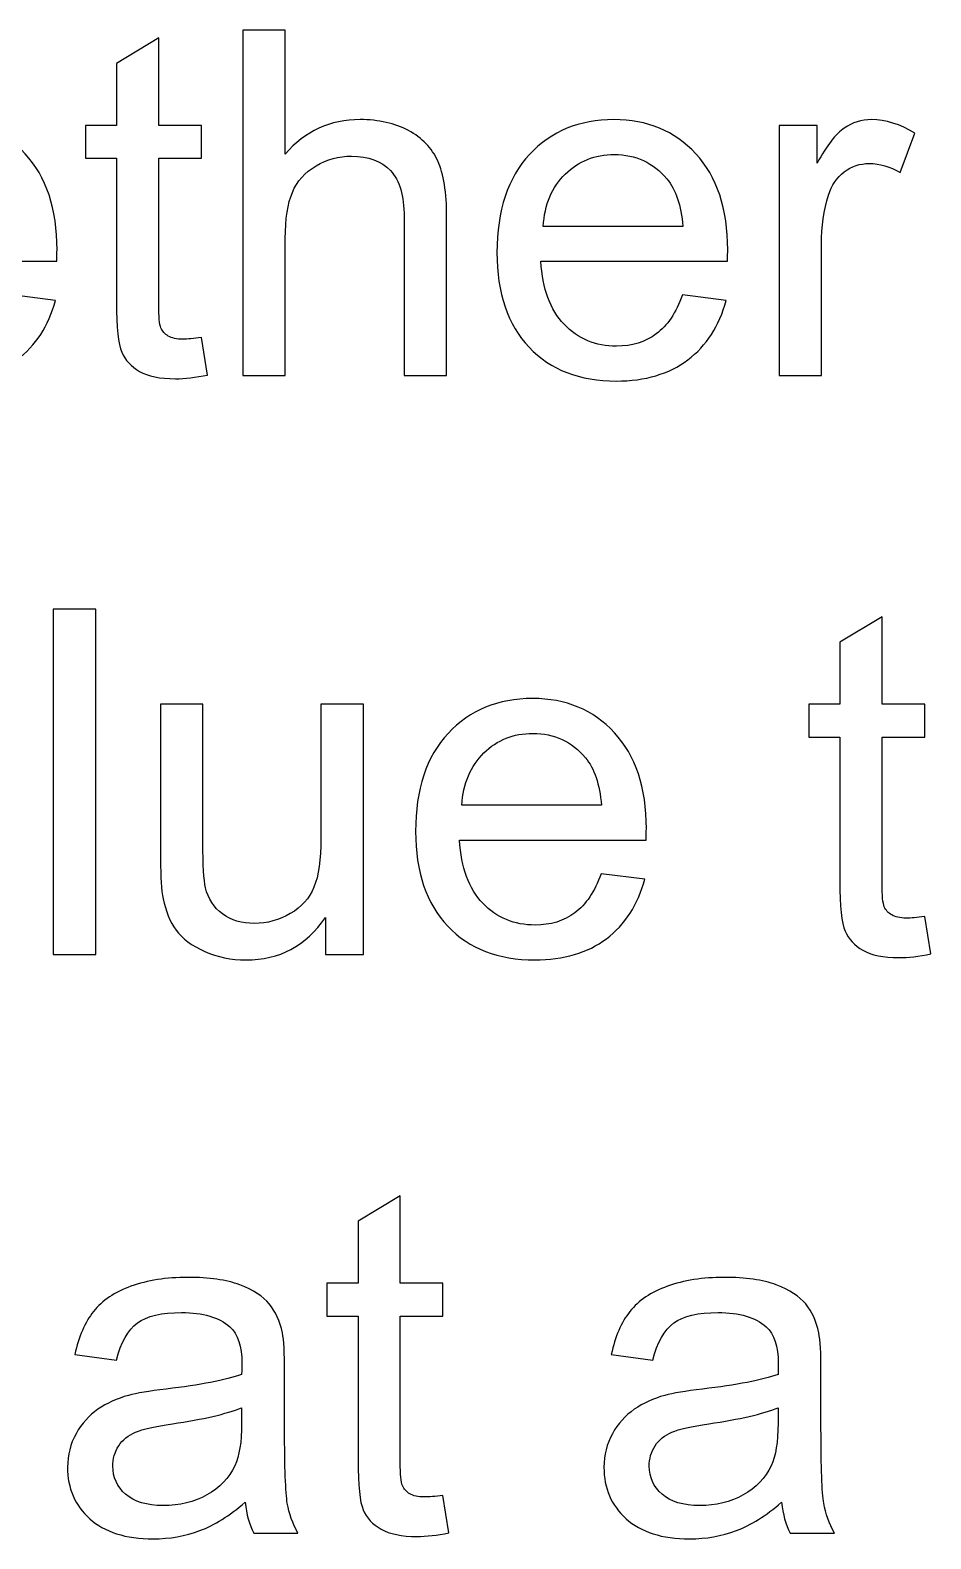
# Model space of a CAD drawing. Header units: centimetres. Extents: x -233 to -82, y 123 to 153.
# Drawn here: x -167.081 to -166.423, y 148.285 to 149.388 of the extents above; entities that cross this region are included whole.
import ezdxf

# ---------------------------------------------------------------- set-up
doc = ezdxf.new("R2010")
doc.units = ezdxf.units.CM
doc.header["$MEASUREMENT"] = 0
doc.layers.add('layer 1', color=7, linetype='Continuous')

msp = doc.modelspace()

# ---------------------------------------------------------------- linework, layer by layer
at = {"layer": 'layer 1'}
for points, knots in [([(-166.9255, 149.13595), (-166.9255, 149.13595), (-166.9255, 149.38845), (-166.9255, 149.38845), (-166.9255, 149.38845), (-166.9255, 149.38845), (-166.8945, 149.38845), (-166.8945, 149.38845), (-166.8945, 149.38845), (-166.8945, 149.38845), (-166.8945, 149.29785), (-166.8945, 149.29785), (-166.8945, 149.29785), (-166.88, 149.31465), (-166.8618, 149.32305), (-166.8398, 149.32305), (-166.8398, 149.32305), (-166.8262, 149.32305), (-166.8144, 149.32035), (-166.8044, 149.31505), (-166.8044, 149.31505), (-166.7945, 149.30965), (-166.7873, 149.30225), (-166.783, 149.29285), (-166.783, 149.29285), (-166.7787, 149.28345), (-166.7765, 149.26975), (-166.7765, 149.25185), (-166.7765, 149.25185), (-166.7765, 149.25185), (-166.7765, 149.13595), (-166.7765, 149.13595), (-166.7765, 149.13595), (-166.7765, 149.13595), (-166.8076, 149.13595), (-166.8076, 149.13595), (-166.8076, 149.13595), (-166.8076, 149.13595), (-166.8076, 149.25185), (-166.8076, 149.25185), (-166.8076, 149.25185), (-166.8076, 149.26735), (-166.8109, 149.27865), (-166.8176, 149.28575), (-166.8176, 149.28575), (-166.8243, 149.29285), (-166.8338, 149.29635), (-166.8461, 149.29635), (-166.8461, 149.29635), (-166.8553, 149.29635), (-166.8639, 149.29395), (-166.872, 149.28925), (-166.872, 149.28925), (-166.8801, 149.28445), (-166.8859, 149.27795), (-166.8893, 149.26985), (-166.8893, 149.26985), (-166.8928, 149.26165), (-166.8945, 149.25035), (-166.8945, 149.23605), (-166.8945, 149.23605), (-166.8945, 149.23605), (-166.8945, 149.13595), (-166.8945, 149.13595), (-166.8945, 149.13595), (-166.8945, 149.13595), (-166.9255, 149.13595), (-166.9255, 149.13595)], [0, 0, 0, 0, 0.0555556, 0.0555556, 0.0555556, 0.0555556, 0.1111111, 0.1111111, 0.1111111, 0.1111111, 0.1666667, 0.1666667, 0.1666667, 0.1666667, 0.2222222, 0.2222222, 0.2222222, 0.2222222, 0.2777778, 0.2777778, 0.2777778, 0.2777778, 0.3333333, 0.3333333, 0.3333333, 0.3333333, 0.3888889, 0.3888889, 0.3888889, 0.3888889, 0.4444444, 0.4444444, 0.4444444, 0.4444444, 0.5, 0.5, 0.5, 0.5, 0.5555556, 0.5555556, 0.5555556, 0.5555556, 0.6111111, 0.6111111, 0.6111111, 0.6111111, 0.6666667, 0.6666667, 0.6666667, 0.6666667, 0.7222222, 0.7222222, 0.7222222, 0.7222222, 0.7777778, 0.7777778, 0.7777778, 0.7777778, 0.8333333, 0.8333333, 0.8333333, 0.8333333, 0.8888889, 0.8888889, 0.8888889, 0.8888889, 1, 1, 1, 1]), ([(-166.9558, 149.16365), (-166.9558, 149.16365), (-166.9514, 149.13625), (-166.9514, 149.13625), (-166.9514, 149.13625), (-166.9601, 149.13445), (-166.9679, 149.13355), (-166.9748, 149.13355), (-166.9748, 149.13355), (-166.9861, 149.13355), (-166.9948, 149.13535), (-167.001, 149.13895), (-167.001, 149.13895), (-167.0072, 149.14245), (-167.0116, 149.14715), (-167.0141, 149.15295), (-167.0141, 149.15295), (-167.0166, 149.15875), (-167.0179, 149.17095), (-167.0179, 149.18955), (-167.0179, 149.18955), (-167.0179, 149.18955), (-167.0179, 149.29475), (-167.0179, 149.29475), (-167.0179, 149.29475), (-167.0179, 149.29475), (-167.0406, 149.29475), (-167.0406, 149.29475), (-167.0406, 149.29475), (-167.0406, 149.29475), (-167.0406, 149.31885), (-167.0406, 149.31885), (-167.0406, 149.31885), (-167.0406, 149.31885), (-167.0179, 149.31885), (-167.0179, 149.31885), (-167.0179, 149.31885), (-167.0179, 149.31885), (-167.0179, 149.36415), (-167.0179, 149.36415), (-167.0179, 149.36415), (-167.0179, 149.36415), (-166.987, 149.38275), (-166.987, 149.38275), (-166.987, 149.38275), (-166.987, 149.38275), (-166.987, 149.31885), (-166.987, 149.31885), (-166.987, 149.31885), (-166.987, 149.31885), (-166.9558, 149.31885), (-166.9558, 149.31885), (-166.9558, 149.31885), (-166.9558, 149.31885), (-166.9558, 149.29475), (-166.9558, 149.29475), (-166.9558, 149.29475), (-166.9558, 149.29475), (-166.987, 149.29475), (-166.987, 149.29475), (-166.987, 149.29475), (-166.987, 149.29475), (-166.987, 149.18775), (-166.987, 149.18775), (-166.987, 149.18775), (-166.987, 149.17895), (-166.9865, 149.17325), (-166.9854, 149.17075), (-166.9854, 149.17075), (-166.9843, 149.16825), (-166.9825, 149.16625), (-166.98, 149.16475), (-166.98, 149.16475), (-166.9775, 149.16325), (-166.974, 149.16245), (-166.9695, 149.16245), (-166.9695, 149.16245), (-166.966, 149.16245), (-166.9615, 149.16285), (-166.9558, 149.16365)], [0, 0, 0, 0, 0.047619, 0.047619, 0.047619, 0.047619, 0.0952381, 0.0952381, 0.0952381, 0.0952381, 0.1428571, 0.1428571, 0.1428571, 0.1428571, 0.1904762, 0.1904762, 0.1904762, 0.1904762, 0.2380952, 0.2380952, 0.2380952, 0.2380952, 0.2857143, 0.2857143, 0.2857143, 0.2857143, 0.3333333, 0.3333333, 0.3333333, 0.3333333, 0.3809524, 0.3809524, 0.3809524, 0.3809524, 0.4285714, 0.4285714, 0.4285714, 0.4285714, 0.4761905, 0.4761905, 0.4761905, 0.4761905, 0.5238095, 0.5238095, 0.5238095, 0.5238095, 0.5714286, 0.5714286, 0.5714286, 0.5714286, 0.6190476, 0.6190476, 0.6190476, 0.6190476, 0.6666667, 0.6666667, 0.6666667, 0.6666667, 0.7142857, 0.7142857, 0.7142857, 0.7142857, 0.7619048, 0.7619048, 0.7619048, 0.7619048, 0.8095238, 0.8095238, 0.8095238, 0.8095238, 0.8571429, 0.8571429, 0.8571429, 0.8571429, 0.9047619, 0.9047619, 0.9047619, 0.9047619, 1, 1, 1, 1]), ([(-167.0945, 149.19485), (-167.0945, 149.19485), (-167.0625, 149.19085), (-167.0625, 149.19085), (-167.0625, 149.19085), (-167.0676, 149.17215), (-167.0769, 149.15765), (-167.0906, 149.14735), (-167.0906, 149.14735), (-167.1043, 149.13705), (-167.1217, 149.13185), (-167.1429, 149.13185), (-167.1429, 149.13185), (-167.1697, 149.13185), (-167.1909, 149.14005), (-167.2066, 149.15655), (-167.2066, 149.15655), (-167.2223, 149.17305), (-167.2301, 149.19615), (-167.2301, 149.22585), (-167.2301, 149.22585), (-167.2301, 149.25665), (-167.2222, 149.28055), (-167.2063, 149.29755), (-167.2063, 149.29755), (-167.1904, 149.31455), (-167.1699, 149.32305), (-167.1446, 149.32305), (-167.1446, 149.32305), (-167.1202, 149.32305), (-167.1002, 149.31475), (-167.0847, 149.29805), (-167.0847, 149.29805), (-167.0692, 149.28135), (-167.0614, 149.25795), (-167.0614, 149.22775), (-167.0614, 149.22775), (-167.0614, 149.22595), (-167.0615, 149.22315), (-167.0616, 149.21945), (-167.0616, 149.21945), (-167.0616, 149.21945), (-167.198, 149.21945), (-167.198, 149.21945), (-167.198, 149.21945), (-167.1969, 149.19935), (-167.1912, 149.18405), (-167.181, 149.17335), (-167.181, 149.17335), (-167.1708, 149.16265), (-167.158, 149.15735), (-167.1427, 149.15735), (-167.1427, 149.15735), (-167.1314, 149.15735), (-167.1217, 149.16035), (-167.1136, 149.16635), (-167.1136, 149.16635), (-167.1056, 149.17225), (-167.0992, 149.18175), (-167.0945, 149.19485)], [0, 0, 0, 0, 0.0625, 0.0625, 0.0625, 0.0625, 0.125, 0.125, 0.125, 0.125, 0.1875, 0.1875, 0.1875, 0.1875, 0.25, 0.25, 0.25, 0.25, 0.3125, 0.3125, 0.3125, 0.3125, 0.375, 0.375, 0.375, 0.375, 0.4375, 0.4375, 0.4375, 0.4375, 0.5, 0.5, 0.5, 0.5, 0.5625, 0.5625, 0.5625, 0.5625, 0.625, 0.625, 0.625, 0.625, 0.6875, 0.6875, 0.6875, 0.6875, 0.75, 0.75, 0.75, 0.75, 0.8125, 0.8125, 0.8125, 0.8125, 0.875, 0.875, 0.875, 0.875, 1, 1, 1, 1]), ([(-166.6041, 149.19485), (-166.6041, 149.19485), (-166.5721, 149.19085), (-166.5721, 149.19085), (-166.5721, 149.19085), (-166.5772, 149.17215), (-166.5865, 149.15765), (-166.6002, 149.14735), (-166.6002, 149.14735), (-166.6139, 149.13705), (-166.6313, 149.13185), (-166.6525, 149.13185), (-166.6525, 149.13185), (-166.6793, 149.13185), (-166.7005, 149.14005), (-166.7162, 149.15655), (-166.7162, 149.15655), (-166.7319, 149.17305), (-166.7397, 149.19615), (-166.7397, 149.22585), (-166.7397, 149.22585), (-166.7397, 149.25665), (-166.7318, 149.28055), (-166.7159, 149.29755), (-166.7159, 149.29755), (-166.7, 149.31455), (-166.6795, 149.32305), (-166.6542, 149.32305), (-166.6542, 149.32305), (-166.6298, 149.32305), (-166.6098, 149.31475), (-166.5943, 149.29805), (-166.5943, 149.29805), (-166.5788, 149.28135), (-166.571, 149.25795), (-166.571, 149.22775), (-166.571, 149.22775), (-166.571, 149.22595), (-166.5711, 149.22315), (-166.5712, 149.21945), (-166.5712, 149.21945), (-166.5712, 149.21945), (-166.7076, 149.21945), (-166.7076, 149.21945), (-166.7076, 149.21945), (-166.7065, 149.19935), (-166.7008, 149.18405), (-166.6906, 149.17335), (-166.6906, 149.17335), (-166.6804, 149.16265), (-166.6676, 149.15735), (-166.6523, 149.15735), (-166.6523, 149.15735), (-166.641, 149.15735), (-166.6313, 149.16035), (-166.6232, 149.16635), (-166.6232, 149.16635), (-166.6152, 149.17225), (-166.6088, 149.18175), (-166.6041, 149.19485)], [0, 0, 0, 0, 0.0625, 0.0625, 0.0625, 0.0625, 0.125, 0.125, 0.125, 0.125, 0.1875, 0.1875, 0.1875, 0.1875, 0.25, 0.25, 0.25, 0.25, 0.3125, 0.3125, 0.3125, 0.3125, 0.375, 0.375, 0.375, 0.375, 0.4375, 0.4375, 0.4375, 0.4375, 0.5, 0.5, 0.5, 0.5, 0.5625, 0.5625, 0.5625, 0.5625, 0.625, 0.625, 0.625, 0.625, 0.6875, 0.6875, 0.6875, 0.6875, 0.75, 0.75, 0.75, 0.75, 0.8125, 0.8125, 0.8125, 0.8125, 0.875, 0.875, 0.875, 0.875, 1, 1, 1, 1]), ([(-166.5335, 149.13595), (-166.5335, 149.13595), (-166.5335, 149.31885), (-166.5335, 149.31885), (-166.5335, 149.31885), (-166.5335, 149.31885), (-166.5056, 149.31885), (-166.5056, 149.31885), (-166.5056, 149.31885), (-166.5056, 149.31885), (-166.5056, 149.29115), (-166.5056, 149.29115), (-166.5056, 149.29115), (-166.4985, 149.30415), (-166.4919, 149.31275), (-166.4858, 149.31685), (-166.4858, 149.31685), (-166.4798, 149.32095), (-166.4732, 149.32305), (-166.466, 149.32305), (-166.466, 149.32305), (-166.4555, 149.32305), (-166.4449, 149.31975), (-166.4341, 149.31305), (-166.4341, 149.31305), (-166.4341, 149.31305), (-166.4448, 149.28425), (-166.4448, 149.28425), (-166.4448, 149.28425), (-166.4523, 149.28875), (-166.4599, 149.29095), (-166.4675, 149.29095), (-166.4675, 149.29095), (-166.4743, 149.29095), (-166.4804, 149.28895), (-166.4858, 149.28485), (-166.4858, 149.28485), (-166.4912, 149.28075), (-166.495, 149.27515), (-166.4973, 149.26785), (-166.4973, 149.26785), (-166.5008, 149.25685), (-166.5025, 149.24485), (-166.5025, 149.23175), (-166.5025, 149.23175), (-166.5025, 149.23175), (-166.5025, 149.13595), (-166.5025, 149.13595), (-166.5025, 149.13595), (-166.5025, 149.13595), (-166.5335, 149.13595), (-166.5335, 149.13595)], [0, 0, 0, 0, 0.0714286, 0.0714286, 0.0714286, 0.0714286, 0.1428571, 0.1428571, 0.1428571, 0.1428571, 0.2142857, 0.2142857, 0.2142857, 0.2142857, 0.2857143, 0.2857143, 0.2857143, 0.2857143, 0.3571429, 0.3571429, 0.3571429, 0.3571429, 0.4285714, 0.4285714, 0.4285714, 0.4285714, 0.5, 0.5, 0.5, 0.5, 0.5714286, 0.5714286, 0.5714286, 0.5714286, 0.6428571, 0.6428571, 0.6428571, 0.6428571, 0.7142857, 0.7142857, 0.7142857, 0.7142857, 0.7857143, 0.7857143, 0.7857143, 0.7857143, 0.8571429, 0.8571429, 0.8571429, 0.8571429, 1, 1, 1, 1]), ([(-166.7059, 149.24495), (-166.7059, 149.24495), (-166.6038, 149.24495), (-166.6038, 149.24495), (-166.6038, 149.24495), (-166.6051, 149.26035), (-166.609, 149.27195), (-166.6155, 149.27965), (-166.6155, 149.27965), (-166.6254, 149.29155), (-166.6382, 149.29755), (-166.6539, 149.29755), (-166.6539, 149.29755), (-166.6682, 149.29755), (-166.6801, 149.29275), (-166.6898, 149.28325), (-166.6898, 149.28325), (-166.6995, 149.27375), (-166.7049, 149.26095), (-166.7059, 149.24495)], [0, 0, 0, 0, 0.1666667, 0.1666667, 0.1666667, 0.1666667, 0.3333333, 0.3333333, 0.3333333, 0.3333333, 0.5, 0.5, 0.5, 0.5, 0.6666667, 0.6666667, 0.6666667, 0.6666667, 1, 1, 1, 1]), ([(-167.0641, 148.71261), (-167.0641, 148.71261), (-167.0641, 148.96511), (-167.0641, 148.96511), (-167.0641, 148.96511), (-167.0641, 148.96511), (-167.0331, 148.96511), (-167.0331, 148.96511), (-167.0331, 148.96511), (-167.0331, 148.96511), (-167.0331, 148.71261), (-167.0331, 148.71261), (-167.0331, 148.71261), (-167.0331, 148.71261), (-167.0641, 148.71261), (-167.0641, 148.71261)], [0, 0, 0, 0, 0.2, 0.2, 0.2, 0.2, 0.4, 0.4, 0.4, 0.4, 0.6, 0.6, 0.6, 0.6, 1, 1, 1, 1]), ([(-166.4269, 148.74031), (-166.4269, 148.74031), (-166.4225, 148.71291), (-166.4225, 148.71291), (-166.4225, 148.71291), (-166.4312, 148.71111), (-166.439, 148.71021), (-166.4459, 148.71021), (-166.4459, 148.71021), (-166.4572, 148.71021), (-166.4659, 148.71201), (-166.4721, 148.71561), (-166.4721, 148.71561), (-166.4783, 148.71911), (-166.4827, 148.72381), (-166.4852, 148.72961), (-166.4852, 148.72961), (-166.4877, 148.73541), (-166.489, 148.74761), (-166.489, 148.76621), (-166.489, 148.76621), (-166.489, 148.76621), (-166.489, 148.87141), (-166.489, 148.87141), (-166.489, 148.87141), (-166.489, 148.87141), (-166.5117, 148.87141), (-166.5117, 148.87141), (-166.5117, 148.87141), (-166.5117, 148.87141), (-166.5117, 148.89551), (-166.5117, 148.89551), (-166.5117, 148.89551), (-166.5117, 148.89551), (-166.489, 148.89551), (-166.489, 148.89551), (-166.489, 148.89551), (-166.489, 148.89551), (-166.489, 148.94081), (-166.489, 148.94081), (-166.489, 148.94081), (-166.489, 148.94081), (-166.4581, 148.95941), (-166.4581, 148.95941), (-166.4581, 148.95941), (-166.4581, 148.95941), (-166.4581, 148.89551), (-166.4581, 148.89551), (-166.4581, 148.89551), (-166.4581, 148.89551), (-166.4269, 148.89551), (-166.4269, 148.89551), (-166.4269, 148.89551), (-166.4269, 148.89551), (-166.4269, 148.87141), (-166.4269, 148.87141), (-166.4269, 148.87141), (-166.4269, 148.87141), (-166.4581, 148.87141), (-166.4581, 148.87141), (-166.4581, 148.87141), (-166.4581, 148.87141), (-166.4581, 148.76441), (-166.4581, 148.76441), (-166.4581, 148.76441), (-166.4581, 148.75561), (-166.4576, 148.74991), (-166.4565, 148.74741), (-166.4565, 148.74741), (-166.4554, 148.74491), (-166.4536, 148.74291), (-166.4511, 148.74141), (-166.4511, 148.74141), (-166.4486, 148.73991), (-166.4451, 148.73911), (-166.4406, 148.73911), (-166.4406, 148.73911), (-166.4371, 148.73911), (-166.4326, 148.73951), (-166.4269, 148.74031)], [0, 0, 0, 0, 0.047619, 0.047619, 0.047619, 0.047619, 0.0952381, 0.0952381, 0.0952381, 0.0952381, 0.1428571, 0.1428571, 0.1428571, 0.1428571, 0.1904762, 0.1904762, 0.1904762, 0.1904762, 0.2380952, 0.2380952, 0.2380952, 0.2380952, 0.2857143, 0.2857143, 0.2857143, 0.2857143, 0.3333333, 0.3333333, 0.3333333, 0.3333333, 0.3809524, 0.3809524, 0.3809524, 0.3809524, 0.4285714, 0.4285714, 0.4285714, 0.4285714, 0.4761905, 0.4761905, 0.4761905, 0.4761905, 0.5238095, 0.5238095, 0.5238095, 0.5238095, 0.5714286, 0.5714286, 0.5714286, 0.5714286, 0.6190476, 0.6190476, 0.6190476, 0.6190476, 0.6666667, 0.6666667, 0.6666667, 0.6666667, 0.7142857, 0.7142857, 0.7142857, 0.7142857, 0.7619048, 0.7619048, 0.7619048, 0.7619048, 0.8095238, 0.8095238, 0.8095238, 0.8095238, 0.8571429, 0.8571429, 0.8571429, 0.8571429, 0.9047619, 0.9047619, 0.9047619, 0.9047619, 1, 1, 1, 1]), ([(-166.6636, 148.77151), (-166.6636, 148.77151), (-166.6316, 148.76751), (-166.6316, 148.76751), (-166.6316, 148.76751), (-166.6367, 148.74881), (-166.646, 148.73431), (-166.6597, 148.72401), (-166.6597, 148.72401), (-166.6734, 148.71371), (-166.6908, 148.70851), (-166.712, 148.70851), (-166.712, 148.70851), (-166.7388, 148.70851), (-166.76, 148.71671), (-166.7757, 148.73321), (-166.7757, 148.73321), (-166.7914, 148.74971), (-166.7992, 148.77281), (-166.7992, 148.80251), (-166.7992, 148.80251), (-166.7992, 148.83331), (-166.7913, 148.85721), (-166.7754, 148.87421), (-166.7754, 148.87421), (-166.7595, 148.89121), (-166.739, 148.89971), (-166.7137, 148.89971), (-166.7137, 148.89971), (-166.6893, 148.89971), (-166.6693, 148.89141), (-166.6538, 148.87471), (-166.6538, 148.87471), (-166.6383, 148.85801), (-166.6305, 148.83461), (-166.6305, 148.80441), (-166.6305, 148.80441), (-166.6305, 148.80261), (-166.6306, 148.79981), (-166.6307, 148.79611), (-166.6307, 148.79611), (-166.6307, 148.79611), (-166.7671, 148.79611), (-166.7671, 148.79611), (-166.7671, 148.79611), (-166.766, 148.77601), (-166.7603, 148.76071), (-166.7501, 148.75001), (-166.7501, 148.75001), (-166.7399, 148.73931), (-166.7271, 148.73401), (-166.7118, 148.73401), (-166.7118, 148.73401), (-166.7005, 148.73401), (-166.6908, 148.73701), (-166.6827, 148.74301), (-166.6827, 148.74301), (-166.6747, 148.74891), (-166.6683, 148.75841), (-166.6636, 148.77151)], [0, 0, 0, 0, 0.0625, 0.0625, 0.0625, 0.0625, 0.125, 0.125, 0.125, 0.125, 0.1875, 0.1875, 0.1875, 0.1875, 0.25, 0.25, 0.25, 0.25, 0.3125, 0.3125, 0.3125, 0.3125, 0.375, 0.375, 0.375, 0.375, 0.4375, 0.4375, 0.4375, 0.4375, 0.5, 0.5, 0.5, 0.5, 0.5625, 0.5625, 0.5625, 0.5625, 0.625, 0.625, 0.625, 0.625, 0.6875, 0.6875, 0.6875, 0.6875, 0.75, 0.75, 0.75, 0.75, 0.8125, 0.8125, 0.8125, 0.8125, 0.875, 0.875, 0.875, 0.875, 1, 1, 1, 1]), ([(-166.8652, 148.71261), (-166.8652, 148.71261), (-166.8652, 148.73951), (-166.8652, 148.73951), (-166.8652, 148.73951), (-166.8794, 148.71881), (-166.8987, 148.70851), (-166.9232, 148.70851), (-166.9232, 148.70851), (-166.934, 148.70851), (-166.9441, 148.71061), (-166.9534, 148.71471), (-166.9534, 148.71471), (-166.9628, 148.71881), (-166.9698, 148.72401), (-166.9743, 148.73031), (-166.9743, 148.73031), (-166.9788, 148.73651), (-166.982, 148.74421), (-166.9838, 148.75331), (-166.9838, 148.75331), (-166.9851, 148.75941), (-166.9857, 148.76901), (-166.9857, 148.78221), (-166.9857, 148.78221), (-166.9857, 148.78221), (-166.9857, 148.89551), (-166.9857, 148.89551), (-166.9857, 148.89551), (-166.9857, 148.89551), (-166.9547, 148.89551), (-166.9547, 148.89551), (-166.9547, 148.89551), (-166.9547, 148.89551), (-166.9547, 148.79411), (-166.9547, 148.79411), (-166.9547, 148.79411), (-166.9547, 148.77791), (-166.9541, 148.76701), (-166.9528, 148.76131), (-166.9528, 148.76131), (-166.9509, 148.75321), (-166.9467, 148.74681), (-166.9404, 148.74221), (-166.9404, 148.74221), (-166.9341, 148.73751), (-166.9263, 148.73521), (-166.917, 148.73521), (-166.917, 148.73521), (-166.9077, 148.73521), (-166.899, 148.73761), (-166.8908, 148.74241), (-166.8908, 148.74241), (-166.8827, 148.74711), (-166.8769, 148.75361), (-166.8735, 148.76181), (-166.8735, 148.76181), (-166.8701, 148.77001), (-166.8684, 148.78191), (-166.8684, 148.79751), (-166.8684, 148.79751), (-166.8684, 148.79751), (-166.8684, 148.89551), (-166.8684, 148.89551), (-166.8684, 148.89551), (-166.8684, 148.89551), (-166.8374, 148.89551), (-166.8374, 148.89551), (-166.8374, 148.89551), (-166.8374, 148.89551), (-166.8374, 148.71261), (-166.8374, 148.71261), (-166.8374, 148.71261), (-166.8374, 148.71261), (-166.8652, 148.71261), (-166.8652, 148.71261)], [0, 0, 0, 0, 0.05, 0.05, 0.05, 0.05, 0.1, 0.1, 0.1, 0.1, 0.15, 0.15, 0.15, 0.15, 0.2, 0.2, 0.2, 0.2, 0.25, 0.25, 0.25, 0.25, 0.3, 0.3, 0.3, 0.3, 0.35, 0.35, 0.35, 0.35, 0.4, 0.4, 0.4, 0.4, 0.45, 0.45, 0.45, 0.45, 0.5, 0.5, 0.5, 0.5, 0.55, 0.55, 0.55, 0.55, 0.6, 0.6, 0.6, 0.6, 0.65, 0.65, 0.65, 0.65, 0.7, 0.7, 0.7, 0.7, 0.75, 0.75, 0.75, 0.75, 0.8, 0.8, 0.8, 0.8, 0.85, 0.85, 0.85, 0.85, 0.9, 0.9, 0.9, 0.9, 1, 1, 1, 1]), ([(-166.7654, 148.82161), (-166.7654, 148.82161), (-166.6633, 148.82161), (-166.6633, 148.82161), (-166.6633, 148.82161), (-166.6646, 148.83701), (-166.6685, 148.84861), (-166.675, 148.85631), (-166.675, 148.85631), (-166.6849, 148.86821), (-166.6977, 148.87421), (-166.7134, 148.87421), (-166.7134, 148.87421), (-166.7277, 148.87421), (-166.7396, 148.86941), (-166.7493, 148.85991), (-166.7493, 148.85991), (-166.759, 148.85041), (-166.7644, 148.83761), (-166.7654, 148.82161)], [0, 0, 0, 0, 0.1666667, 0.1666667, 0.1666667, 0.1666667, 0.3333333, 0.3333333, 0.3333333, 0.3333333, 0.5, 0.5, 0.5, 0.5, 0.6666667, 0.6666667, 0.6666667, 0.6666667, 1, 1, 1, 1]), ([(-166.7792, 148.31698), (-166.7792, 148.31698), (-166.7748, 148.28958), (-166.7748, 148.28958), (-166.7748, 148.28958), (-166.7835, 148.28778), (-166.7913, 148.28688), (-166.7982, 148.28688), (-166.7982, 148.28688), (-166.8095, 148.28688), (-166.8182, 148.28868), (-166.8244, 148.29228), (-166.8244, 148.29228), (-166.8306, 148.29578), (-166.835, 148.30048), (-166.8375, 148.30628), (-166.8375, 148.30628), (-166.84, 148.31208), (-166.8413, 148.32428), (-166.8413, 148.34288), (-166.8413, 148.34288), (-166.8413, 148.34288), (-166.8413, 148.44808), (-166.8413, 148.44808), (-166.8413, 148.44808), (-166.8413, 148.44808), (-166.864, 148.44808), (-166.864, 148.44808), (-166.864, 148.44808), (-166.864, 148.44808), (-166.864, 148.47218), (-166.864, 148.47218), (-166.864, 148.47218), (-166.864, 148.47218), (-166.8413, 148.47218), (-166.8413, 148.47218), (-166.8413, 148.47218), (-166.8413, 148.47218), (-166.8413, 148.51748), (-166.8413, 148.51748), (-166.8413, 148.51748), (-166.8413, 148.51748), (-166.8104, 148.53608), (-166.8104, 148.53608), (-166.8104, 148.53608), (-166.8104, 148.53608), (-166.8104, 148.47218), (-166.8104, 148.47218), (-166.8104, 148.47218), (-166.8104, 148.47218), (-166.7792, 148.47218), (-166.7792, 148.47218), (-166.7792, 148.47218), (-166.7792, 148.47218), (-166.7792, 148.44808), (-166.7792, 148.44808), (-166.7792, 148.44808), (-166.7792, 148.44808), (-166.8104, 148.44808), (-166.8104, 148.44808), (-166.8104, 148.44808), (-166.8104, 148.44808), (-166.8104, 148.34108), (-166.8104, 148.34108), (-166.8104, 148.34108), (-166.8104, 148.33228), (-166.8099, 148.32658), (-166.8088, 148.32408), (-166.8088, 148.32408), (-166.8077, 148.32158), (-166.8059, 148.31958), (-166.8034, 148.31808), (-166.8034, 148.31808), (-166.8009, 148.31658), (-166.7974, 148.31578), (-166.7929, 148.31578), (-166.7929, 148.31578), (-166.7894, 148.31578), (-166.7849, 148.31618), (-166.7792, 148.31698)], [0, 0, 0, 0, 0.047619, 0.047619, 0.047619, 0.047619, 0.0952381, 0.0952381, 0.0952381, 0.0952381, 0.1428571, 0.1428571, 0.1428571, 0.1428571, 0.1904762, 0.1904762, 0.1904762, 0.1904762, 0.2380952, 0.2380952, 0.2380952, 0.2380952, 0.2857143, 0.2857143, 0.2857143, 0.2857143, 0.3333333, 0.3333333, 0.3333333, 0.3333333, 0.3809524, 0.3809524, 0.3809524, 0.3809524, 0.4285714, 0.4285714, 0.4285714, 0.4285714, 0.4761905, 0.4761905, 0.4761905, 0.4761905, 0.5238095, 0.5238095, 0.5238095, 0.5238095, 0.5714286, 0.5714286, 0.5714286, 0.5714286, 0.6190476, 0.6190476, 0.6190476, 0.6190476, 0.6666667, 0.6666667, 0.6666667, 0.6666667, 0.7142857, 0.7142857, 0.7142857, 0.7142857, 0.7619048, 0.7619048, 0.7619048, 0.7619048, 0.8095238, 0.8095238, 0.8095238, 0.8095238, 0.8571429, 0.8571429, 0.8571429, 0.8571429, 0.9047619, 0.9047619, 0.9047619, 0.9047619, 1, 1, 1, 1]), ([(-166.9238, 148.31188), (-166.9353, 148.30208), (-166.9463, 148.29518), (-166.9569, 148.29118), (-166.9569, 148.29118), (-166.9676, 148.28718), (-166.979, 148.28518), (-166.9911, 148.28518), (-166.9911, 148.28518), (-167.0112, 148.28518), (-167.0267, 148.29008), (-167.0375, 148.29988), (-167.0375, 148.29988), (-167.0483, 148.30968), (-167.0537, 148.32218), (-167.0537, 148.33748), (-167.0537, 148.33748), (-167.0537, 148.34648), (-167.0516, 148.35468), (-167.0475, 148.36208), (-167.0475, 148.36208), (-167.0434, 148.36948), (-167.0381, 148.37538), (-167.0315, 148.37988), (-167.0315, 148.37988), (-167.0249, 148.38438), (-167.0175, 148.38778), (-167.0092, 148.39008), (-167.0092, 148.39008), (-167.0031, 148.39168), (-166.994, 148.39318), (-166.9817, 148.39468), (-166.9817, 148.39468), (-166.9566, 148.39768), (-166.9382, 148.40128), (-166.9264, 148.40538), (-166.9264, 148.40538), (-166.9263, 148.40968), (-166.9262, 148.41238), (-166.9262, 148.41348), (-166.9262, 148.41348), (-166.9262, 148.42608), (-166.9291, 148.43498), (-166.935, 148.44018), (-166.935, 148.44018), (-166.9429, 148.44718), (-166.9547, 148.45068), (-166.9703, 148.45068), (-166.9703, 148.45068), (-166.9849, 148.45068), (-166.9957, 148.44818), (-167.0026, 148.44308), (-167.0026, 148.44308), (-167.0095, 148.43798), (-167.0147, 148.42888), (-167.018, 148.41588), (-167.018, 148.41588), (-167.018, 148.41588), (-167.0483, 148.41998), (-167.0483, 148.41998), (-167.0483, 148.41998), (-167.0456, 148.43298), (-167.041, 148.44348), (-167.0347, 148.45148), (-167.0347, 148.45148), (-167.0284, 148.45938), (-167.0192, 148.46558), (-167.0073, 148.46988), (-167.0073, 148.46988), (-166.9954, 148.47418), (-166.9815, 148.47638), (-166.9658, 148.47638), (-166.9658, 148.47638), (-166.9502, 148.47638), (-166.9375, 148.47458), (-166.9277, 148.47088), (-166.9277, 148.47088), (-166.918, 148.46718), (-166.9108, 148.46248), (-166.9062, 148.45698), (-166.9062, 148.45698), (-166.9016, 148.45138), (-166.8984, 148.44438), (-166.8966, 148.43588), (-166.8966, 148.43588), (-166.8955, 148.43058), (-166.895, 148.42108), (-166.895, 148.40728), (-166.895, 148.40728), (-166.895, 148.40728), (-166.895, 148.36598), (-166.895, 148.36598), (-166.895, 148.36598), (-166.895, 148.33708), (-166.8943, 148.31888), (-166.893, 148.31128), (-166.893, 148.31128), (-166.8917, 148.30358), (-166.8891, 148.29628), (-166.8852, 148.28928), (-166.8852, 148.28928), (-166.8852, 148.28928), (-166.9176, 148.28928), (-166.9176, 148.28928), (-166.9176, 148.28928), (-166.9208, 148.29568), (-166.9229, 148.30318), (-166.9238, 148.31188)], [0, 0, 0, 0, 0.0357143, 0.0357143, 0.0357143, 0.0357143, 0.0714286, 0.0714286, 0.0714286, 0.0714286, 0.1071429, 0.1071429, 0.1071429, 0.1071429, 0.1428571, 0.1428571, 0.1428571, 0.1428571, 0.1785714, 0.1785714, 0.1785714, 0.1785714, 0.2142857, 0.2142857, 0.2142857, 0.2142857, 0.25, 0.25, 0.25, 0.25, 0.2857143, 0.2857143, 0.2857143, 0.2857143, 0.3214286, 0.3214286, 0.3214286, 0.3214286, 0.3571429, 0.3571429, 0.3571429, 0.3571429, 0.3928571, 0.3928571, 0.3928571, 0.3928571, 0.4285714, 0.4285714, 0.4285714, 0.4285714, 0.4642857, 0.4642857, 0.4642857, 0.4642857, 0.5, 0.5, 0.5, 0.5, 0.5357143, 0.5357143, 0.5357143, 0.5357143, 0.5714286, 0.5714286, 0.5714286, 0.5714286, 0.6071429, 0.6071429, 0.6071429, 0.6071429, 0.6428571, 0.6428571, 0.6428571, 0.6428571, 0.6785714, 0.6785714, 0.6785714, 0.6785714, 0.7142857, 0.7142857, 0.7142857, 0.7142857, 0.75, 0.75, 0.75, 0.75, 0.7857143, 0.7857143, 0.7857143, 0.7857143, 0.8214286, 0.8214286, 0.8214286, 0.8214286, 0.8571429, 0.8571429, 0.8571429, 0.8571429, 0.8928571, 0.8928571, 0.8928571, 0.8928571, 0.9285714, 0.9285714, 0.9285714, 0.9285714, 1, 1, 1, 1]), ([(-166.5316, 148.31188), (-166.5431, 148.30208), (-166.5541, 148.29518), (-166.5647, 148.29118), (-166.5647, 148.29118), (-166.5754, 148.28718), (-166.5868, 148.28518), (-166.5989, 148.28518), (-166.5989, 148.28518), (-166.619, 148.28518), (-166.6345, 148.29008), (-166.6453, 148.29988), (-166.6453, 148.29988), (-166.6561, 148.30968), (-166.6615, 148.32218), (-166.6615, 148.33748), (-166.6615, 148.33748), (-166.6615, 148.34648), (-166.6594, 148.35468), (-166.6553, 148.36208), (-166.6553, 148.36208), (-166.6512, 148.36948), (-166.6459, 148.37538), (-166.6393, 148.37988), (-166.6393, 148.37988), (-166.6327, 148.38438), (-166.6253, 148.38778), (-166.617, 148.39008), (-166.617, 148.39008), (-166.6109, 148.39168), (-166.6018, 148.39318), (-166.5895, 148.39468), (-166.5895, 148.39468), (-166.5644, 148.39768), (-166.546, 148.40128), (-166.5342, 148.40538), (-166.5342, 148.40538), (-166.5341, 148.40968), (-166.534, 148.41238), (-166.534, 148.41348), (-166.534, 148.41348), (-166.534, 148.42608), (-166.5369, 148.43498), (-166.5428, 148.44018), (-166.5428, 148.44018), (-166.5507, 148.44718), (-166.5625, 148.45068), (-166.5781, 148.45068), (-166.5781, 148.45068), (-166.5927, 148.45068), (-166.6035, 148.44818), (-166.6104, 148.44308), (-166.6104, 148.44308), (-166.6173, 148.43798), (-166.6225, 148.42888), (-166.6258, 148.41588), (-166.6258, 148.41588), (-166.6258, 148.41588), (-166.6561, 148.41998), (-166.6561, 148.41998), (-166.6561, 148.41998), (-166.6534, 148.43298), (-166.6488, 148.44348), (-166.6425, 148.45148), (-166.6425, 148.45148), (-166.6362, 148.45938), (-166.627, 148.46558), (-166.6151, 148.46988), (-166.6151, 148.46988), (-166.6032, 148.47418), (-166.5893, 148.47638), (-166.5736, 148.47638), (-166.5736, 148.47638), (-166.558, 148.47638), (-166.5453, 148.47458), (-166.5355, 148.47088), (-166.5355, 148.47088), (-166.5258, 148.46718), (-166.5186, 148.46248), (-166.514, 148.45698), (-166.514, 148.45698), (-166.5094, 148.45138), (-166.5062, 148.44438), (-166.5044, 148.43588), (-166.5044, 148.43588), (-166.5033, 148.43058), (-166.5028, 148.42108), (-166.5028, 148.40728), (-166.5028, 148.40728), (-166.5028, 148.40728), (-166.5028, 148.36598), (-166.5028, 148.36598), (-166.5028, 148.36598), (-166.5028, 148.33708), (-166.5021, 148.31888), (-166.5008, 148.31128), (-166.5008, 148.31128), (-166.4995, 148.30358), (-166.4969, 148.29628), (-166.493, 148.28928), (-166.493, 148.28928), (-166.493, 148.28928), (-166.5254, 148.28928), (-166.5254, 148.28928), (-166.5254, 148.28928), (-166.5286, 148.29568), (-166.5307, 148.30318), (-166.5316, 148.31188)], [0, 0, 0, 0, 0.0357143, 0.0357143, 0.0357143, 0.0357143, 0.0714286, 0.0714286, 0.0714286, 0.0714286, 0.1071429, 0.1071429, 0.1071429, 0.1071429, 0.1428571, 0.1428571, 0.1428571, 0.1428571, 0.1785714, 0.1785714, 0.1785714, 0.1785714, 0.2142857, 0.2142857, 0.2142857, 0.2142857, 0.25, 0.25, 0.25, 0.25, 0.2857143, 0.2857143, 0.2857143, 0.2857143, 0.3214286, 0.3214286, 0.3214286, 0.3214286, 0.3571429, 0.3571429, 0.3571429, 0.3571429, 0.3928571, 0.3928571, 0.3928571, 0.3928571, 0.4285714, 0.4285714, 0.4285714, 0.4285714, 0.4642857, 0.4642857, 0.4642857, 0.4642857, 0.5, 0.5, 0.5, 0.5, 0.5357143, 0.5357143, 0.5357143, 0.5357143, 0.5714286, 0.5714286, 0.5714286, 0.5714286, 0.6071429, 0.6071429, 0.6071429, 0.6071429, 0.6428571, 0.6428571, 0.6428571, 0.6428571, 0.6785714, 0.6785714, 0.6785714, 0.6785714, 0.7142857, 0.7142857, 0.7142857, 0.7142857, 0.75, 0.75, 0.75, 0.75, 0.7857143, 0.7857143, 0.7857143, 0.7857143, 0.8214286, 0.8214286, 0.8214286, 0.8214286, 0.8571429, 0.8571429, 0.8571429, 0.8571429, 0.8928571, 0.8928571, 0.8928571, 0.8928571, 0.9285714, 0.9285714, 0.9285714, 0.9285714, 1, 1, 1, 1]), ([(-166.9264, 148.38108), (-166.9376, 148.37648), (-166.9545, 148.37258), (-166.977, 148.36938), (-166.977, 148.36938), (-166.9897, 148.36748), (-166.9987, 148.36548), (-167.004, 148.36318), (-167.004, 148.36318), (-167.0093, 148.36088), (-167.0134, 148.35758), (-167.0163, 148.35318), (-167.0163, 148.35318), (-167.0192, 148.34868), (-167.0206, 148.34378), (-167.0206, 148.33838), (-167.0206, 148.33838), (-167.0206, 148.33008), (-167.0175, 148.32328), (-167.0112, 148.31778), (-167.0112, 148.31778), (-167.0049, 148.31228), (-166.9958, 148.30948), (-166.9837, 148.30948), (-166.9837, 148.30948), (-166.9718, 148.30948), (-166.9611, 148.31208), (-166.9518, 148.31728), (-166.9518, 148.31728), (-166.9425, 148.32248), (-166.9357, 148.32958), (-166.9314, 148.33868), (-166.9314, 148.33868), (-166.9281, 148.34568), (-166.9264, 148.35598), (-166.9264, 148.36968), (-166.9264, 148.36968), (-166.9264, 148.36968), (-166.9264, 148.38108), (-166.9264, 148.38108)], [0, 0, 0, 0, 0.0909091, 0.0909091, 0.0909091, 0.0909091, 0.1818182, 0.1818182, 0.1818182, 0.1818182, 0.2727273, 0.2727273, 0.2727273, 0.2727273, 0.3636364, 0.3636364, 0.3636364, 0.3636364, 0.4545455, 0.4545455, 0.4545455, 0.4545455, 0.5454545, 0.5454545, 0.5454545, 0.5454545, 0.6363636, 0.6363636, 0.6363636, 0.6363636, 0.7272727, 0.7272727, 0.7272727, 0.7272727, 0.8181818, 0.8181818, 0.8181818, 0.8181818, 1, 1, 1, 1]), ([(-166.5342, 148.38108), (-166.5454, 148.37648), (-166.5623, 148.37258), (-166.5848, 148.36938), (-166.5848, 148.36938), (-166.5975, 148.36748), (-166.6065, 148.36548), (-166.6118, 148.36318), (-166.6118, 148.36318), (-166.6171, 148.36088), (-166.6212, 148.35758), (-166.6241, 148.35318), (-166.6241, 148.35318), (-166.627, 148.34868), (-166.6284, 148.34378), (-166.6284, 148.33838), (-166.6284, 148.33838), (-166.6284, 148.33008), (-166.6253, 148.32328), (-166.619, 148.31778), (-166.619, 148.31778), (-166.6127, 148.31228), (-166.6036, 148.30948), (-166.5915, 148.30948), (-166.5915, 148.30948), (-166.5796, 148.30948), (-166.5689, 148.31208), (-166.5596, 148.31728), (-166.5596, 148.31728), (-166.5503, 148.32248), (-166.5435, 148.32958), (-166.5392, 148.33868), (-166.5392, 148.33868), (-166.5359, 148.34568), (-166.5342, 148.35598), (-166.5342, 148.36968), (-166.5342, 148.36968), (-166.5342, 148.36968), (-166.5342, 148.38108), (-166.5342, 148.38108)], [0, 0, 0, 0, 0.0909091, 0.0909091, 0.0909091, 0.0909091, 0.1818182, 0.1818182, 0.1818182, 0.1818182, 0.2727273, 0.2727273, 0.2727273, 0.2727273, 0.3636364, 0.3636364, 0.3636364, 0.3636364, 0.4545455, 0.4545455, 0.4545455, 0.4545455, 0.5454545, 0.5454545, 0.5454545, 0.5454545, 0.6363636, 0.6363636, 0.6363636, 0.6363636, 0.7272727, 0.7272727, 0.7272727, 0.7272727, 0.8181818, 0.8181818, 0.8181818, 0.8181818, 1, 1, 1, 1])]:
    msp.add_open_spline(points, degree=3, knots=knots, dxfattribs=at)

doc.saveas('drawing.dxf')
